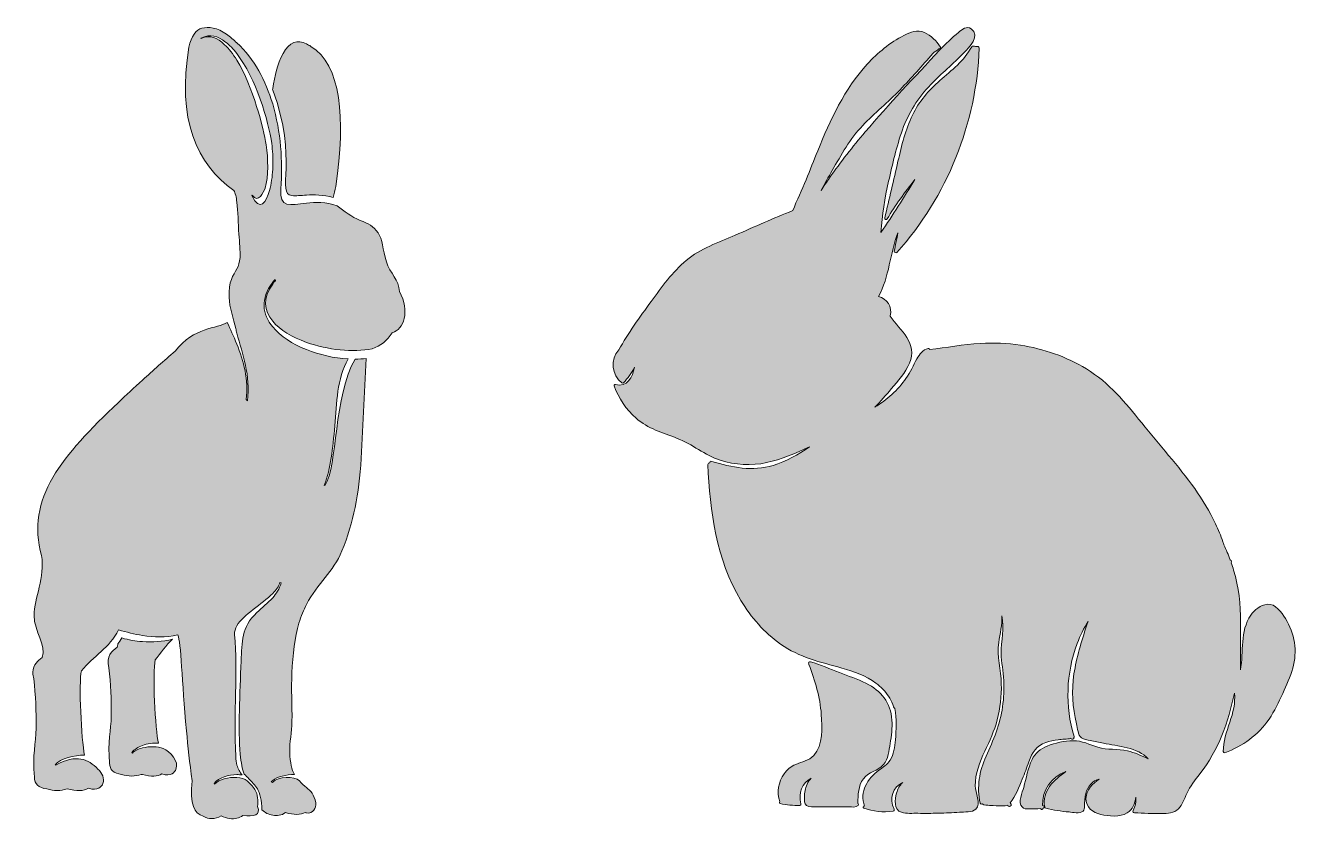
# Model space of a CAD drawing. Header units: inches. Extents: x -2 to 737, y -1000 to -384.
# Drawn here: x 207.4 to 352.4, y -999.4 to -908.8 of the extents above; entities that cross this region are included whole.
import ezdxf

# ---------------------------------------------------------------- set-up
doc = ezdxf.new("R2010")
doc.units = ezdxf.units.IN
doc.header["$MEASUREMENT"] = 0
doc.layers.add('Layer 1', color=7, linetype='Continuous')

# ---------------------------------------------------------------- blocks, each defined once
blk = doc.blocks.new('block 17')
at = {"layer": 'Layer 1', "true_color": 0x231f20}
h = blk.add_hatch(color=179, dxfattribs=at)
h.dxf.hatch_style = 2
edge = h.paths.add_edge_path()
edge.add_spline(control_points=[(250.04, -939.18), (250.05, -937.87), (248.96, -937.12), (248.56, -935.8), (248.12, -934.32), (248.14, -933.25), (247.61, -932.48), (247.1, -931.76), (246.49, -931.42), (245.58, -931.07), (244.53, -930.67), (243.8, -930.02), (242.94, -929.42), (241.67, -928.94), (240.46, -928.99), (239.45, -929.1), (237.58, -929.31), (236.36, -929.73), (236.53, -927.46), (236.76, -924.38), (236.54, -920.95), (235.6, -917.8), (234.81, -915.14), (233.5, -912.68), (231.52, -910.83), (231.15, -910.48), (230.75, -910.15), (230.33, -909.85), (229.29, -909.1), (228.29, -908.97), (227.53, -909.16), (226.94, -909.31), (226.26, -910.12), (226.06, -911.31), (224.65, -919.49), (226.95, -924.72), (231.17, -927.67), (231.34, -927.95), (231.45, -928.43), (231.52, -929.01), (231.65, -930.05), (231.67, -931.42), (231.75, -932.65), (231.81, -933.59), (231.92, -934.54), (231.88, -935.32), (231.85, -935.86), (231.7, -936.23), (231.52, -936.59), (231.12, -937.36), (230.54, -938.01), (230.63, -939.85), (230.68, -941.05), (231.13, -942.29), (231.39, -943.42), (231.43, -943.59), (231.47, -943.76), (231.52, -943.93), (232.16, -946.41), (233.1, -948.69), (232.72, -951.65), (232.72, -951.65), (232.57, -951.51), (232.57, -951.51), (232.89, -949.28), (232.27, -947.07), (231.52, -945.19), (231.15, -944.27), (230.76, -943.44), (230.43, -942.72), (229.25, -943.45), (226.6, -943.19), (224.49, -945.99), (223.2, -947.08), (221.95, -948.19), (220.75, -949.29), (219.82, -950.15), (218.91, -951), (218.01, -951.84), (211.61, -957.87), (207.42, -962.82), (209.25, -969.3), (209.69, -971.76), (208.41, -974.15), (208.41, -976.1), (208.41, -978.04), (209.82, -979.44), (209.32, -980.93), (208.86, -981.29), (208.28, -981.71), (208.26, -982.57), (208.26, -982.57), (208.26, -982.67), (208.26, -982.67), (208.26, -982.87), (208.3, -983.1), (208.37, -983.35), (208.58, -985.25), (208.65, -987.08), (208.64, -988.97), (208.63, -990.75), (208.17, -992.01), (208.44, -994.57), (208.44, -995.33), (208.91, -995.8), (209.85, -995.9), (210.66, -996.14), (211.43, -996.15), (212.16, -995.88), (213.25, -996.17), (214.1, -996.18), (214.59, -995.82), (215.69, -996.2), (216.11, -995.61), (216.25, -995.29), (216.48, -994.71), (216.15, -994.12), (215.68, -993.63), (214.62, -992.52), (213.2, -991.86), (210.87, -993.19), (210.87, -993.19), (210.79, -993.15), (210.79, -993.15), (211.41, -992.41), (213, -992.04), (214.15, -992.06), (213.79, -990.26), (213.47, -983.83), (213.8, -982.42), (215.15, -980.77), (217.03, -979.83), (218.02, -977.76), (218.92, -978.03), (219.83, -978.26), (220.75, -978.41), (222.06, -978.62), (223.39, -978.65), (224.78, -978.35), (225.18, -979.15), (225.24, -983.58), (225.77, -989.27), (225.95, -991.09), (226.11, -992.93), (226.43, -994.97), (226.16, -997.66), (226.64, -998.74), (227.68, -999.01), (228.29, -999.4), (229.05, -999.38), (229.72, -998.97), (230.41, -999.3), (231, -999.38), (231.52, -999.24), (231.76, -999.18), (231.98, -999.07), (232.19, -998.93), (233.48, -999.12), (234.27, -998.86), (233.88, -997.91), (233.96, -997.26), (233.92, -996.55), (233.57, -995.98), (233.32, -995.59), (233.01, -995.27), (232.71, -994.96), (232.43, -994.75), (231.99, -994.64), (231.52, -994.6), (230.58, -994.53), (229.47, -994.78), (228.98, -995.36), (228.98, -995.36), (228.93, -995.27), (228.93, -995.27), (229.49, -994.6), (230.57, -994.3), (231.52, -994.27), (231.73, -994.27), (231.93, -994.28), (232.12, -994.3), (231.86, -993.98), (231.65, -993.63), (231.52, -993.18), (231.43, -992.9), (231.39, -992.58), (231.39, -992.2), (231.39, -992.2), (231.39, -992.21), (231.39, -992.21), (231.14, -987.15), (231.65, -982.59), (231.26, -978.3), (231.24, -977.95), (231.34, -977.62), (231.52, -977.3), (232.26, -976), (234.39, -974.86), (235.6, -973.63), (236.01, -973.22), (236.32, -972.79), (236.43, -972.35), (236.43, -972.35), (236.57, -972.4), (236.57, -972.4), (236.37, -973.11), (236.02, -973.64), (235.6, -974.11), (235.06, -974.72), (234.39, -975.21), (233.78, -975.8), (232.03, -977.5), (232.11, -979.1), (232.01, -981.34), (231.85, -984.98), (231.66, -989.14), (231.91, -991.93), (232, -992.94), (232.13, -993.67), (232.35, -994.2), (232.53, -994.39), (232.71, -994.57), (232.88, -994.75), (233.2, -995.08), (233.59, -995.46), (233.86, -995.89), (234.15, -996.35), (234.35, -997.24), (234.38, -998.29), (234.57, -998.43), (234.75, -998.57), (234.92, -998.69), (235.15, -998.78), (235.38, -998.86), (235.6, -998.9), (236.11, -998.99), (236.6, -998.93), (237.05, -998.6), (238.03, -998.89), (238.8, -998.84), (239.3, -998.6), (239.35, -998.62), (239.4, -998.63), (239.45, -998.64), (240.25, -998.78), (240.55, -998.08), (240.52, -997.49), (240.34, -996.52), (239.92, -996.13), (239.45, -995.74), (239.19, -995.52), (238.92, -995.3), (238.65, -994.98), (238.11, -994.38), (236.19, -994.5), (235.6, -995.13), (235.6, -995.13), (235.58, -995.15), (235.58, -995.15), (235.58, -995.15), (235.44, -995.11), (235.44, -995.11), (235.49, -995.05), (235.54, -995), (235.6, -994.94), (236.15, -994.48), (237.15, -994.28), (238.09, -994.25), (237.78, -993.69), (237.58, -992.96), (237.55, -991.72), (237.52, -990.58), (237.78, -989.43), (237.8, -988.22), (237.84, -986.36), (237.7, -984.49), (237.79, -982.67), (237.9, -980.61), (238.11, -978.6), (238.59, -977.01), (238.83, -976.2), (239.12, -975.5), (239.45, -974.88), (240.74, -972.42), (242.51, -971.16), (243.49, -968.77), (244.85, -965.45), (245.44, -962.34), (245.69, -958.24), (245.69, -958.24), (246.26, -946.82), (246.26, -946.82), (245.85, -946.87), (245.42, -946.89), (244.99, -946.89), (242.53, -951.1), (243.02, -959.1), (241.58, -961.27), (241.58, -961.27), (241.48, -961.3), (241.48, -961.3), (242.25, -959.35), (242.43, -957.1), (242.69, -954.51), (242.95, -951.91), (242.87, -949.14), (244.21, -946.87), (242.61, -946.78), (240.94, -946.41), (239.45, -945.81), (237.86, -945.17), (236.48, -944.28), (235.6, -943.22), (234.42, -941.78), (234.17, -940.02), (235.6, -938.13), (235.69, -938.02), (235.77, -937.91), (235.87, -937.8), (235.87, -937.8), (235.91, -937.94), (235.91, -937.94), (235.8, -938.07), (235.7, -938.2), (235.6, -938.34), (234.44, -939.93), (234.63, -941.37), (235.6, -942.56), (236.43, -943.57), (237.84, -944.4), (239.45, -944.98), (241.87, -945.85), (244.78, -946.16), (246.95, -945.71), (247.88, -945.4), (248.64, -944.8), (249.24, -943.89), (250.5, -943.48), (251.32, -941.49), (250.04, -939.18)], knot_values=[0, 0, 0, 0, 1, 1, 1, 2, 2, 2, 3, 3, 3, 4, 4, 4, 5, 5, 5, 6, 6, 6, 7, 7, 7, 8, 8, 8, 9, 9, 9, 10, 10, 10, 11, 11, 11, 12, 12, 12, 13, 13, 13, 14, 14, 14, 15, 15, 15, 16, 16, 16, 17, 17, 17, 18, 18, 18, 19, 19, 19, 20, 20, 20, 21, 21, 21, 22, 22, 22, 23, 23, 23, 24, 24, 24, 25, 25, 25, 26, 26, 26, 27, 27, 27, 28, 28, 28, 29, 29, 29, 30, 30, 30, 31, 31, 31, 32, 32, 32, 33, 33, 33, 34, 34, 34, 35, 35, 35, 36, 36, 36, 37, 37, 37, 38, 38, 38, 39, 39, 39, 40, 40, 40, 41, 41, 41, 42, 42, 42, 43, 43, 43, 44, 44, 44, 45, 45, 45, 46, 46, 46, 47, 47, 47, 48, 48, 48, 49, 49, 49, 50, 50, 50, 51, 51, 51, 52, 52, 52, 53, 53, 53, 54, 54, 54, 55, 55, 55, 56, 56, 56, 57, 57, 57, 58, 58, 58, 59, 59, 59, 60, 60, 60, 61, 61, 61, 62, 62, 62, 63, 63, 63, 64, 64, 64, 65, 65, 65, 66, 66, 66, 67, 67, 67, 68, 68, 68, 69, 69, 69, 70, 70, 70, 71, 71, 71, 72, 72, 72, 73, 73, 73, 74, 74, 74, 75, 75, 75, 76, 76, 76, 77, 77, 77, 78, 78, 78, 79, 79, 79, 80, 80, 80, 81, 81, 81, 82, 82, 82, 83, 83, 83, 84, 84, 84, 85, 85, 85, 86, 86, 86, 87, 87, 87, 88, 88, 88, 89, 89, 89, 90, 90, 90, 91, 91, 91, 92, 92, 92, 93, 93, 93, 94, 94, 94, 95, 95, 95, 96, 96, 96, 97, 97, 97, 98, 98, 98, 99, 99, 99, 100, 100, 100, 101, 101, 101, 102, 102, 102, 103, 103, 103, 104, 104, 104, 105, 105, 105, 106, 106, 106, 107, 107, 107, 108, 108, 108, 109, 109, 109, 110, 110, 110, 111, 111, 111, 112, 112, 112, 113, 113, 113, 113], degree=3, periodic=1)
edge = h.paths.add_edge_path()
edge.add_spline(control_points=[(235.6, -925.24), (235.56, -926.1), (235.45, -926.95), (235.25, -927.66), (234.89, -928.94), (234.17, -930.21), (233.21, -928.24), (233.21, -928.24), (233.27, -928.19), (233.27, -928.19), (233.97, -929.22), (234.57, -927.88), (234.73, -927.39), (235.15, -926.09), (235.09, -924.02), (234.85, -922.46), (234.58, -920.62), (233.36, -915.82), (231.52, -912.81), (231.09, -912.1), (230.62, -911.49), (230.12, -911.04), (229.29, -910.28), (228.42, -909.85), (227.46, -910.33), (227.46, -910.33), (227.41, -910.29), (227.41, -910.29), (228.53, -909.76), (229.29, -910.04), (230.23, -910.75), (230.68, -911.09), (231.11, -911.54), (231.52, -912.06), (233.66, -914.83), (235.15, -919.73), (235.49, -922.31), (235.54, -922.68), (235.58, -923.1), (235.6, -923.54), (235.63, -924.08), (235.63, -924.67), (235.6, -925.24)], knot_values=[0, 0, 0, 0, 1, 1, 1, 2, 2, 2, 3, 3, 3, 4, 4, 4, 5, 5, 5, 6, 6, 6, 7, 7, 7, 8, 8, 8, 9, 9, 9, 10, 10, 10, 11, 11, 11, 12, 12, 12, 13, 13, 13, 14, 14, 14, 14], degree=3, periodic=1)
h = blk.add_hatch(color=179, dxfattribs=at)
h.dxf.hatch_style = 2
edge = h.paths.add_edge_path()
edge.add_spline(control_points=[(237.79, -928.25), (238.25, -928.29), (238.81, -928.23), (239.45, -928.19), (240.32, -928.14), (241.34, -928.13), (242.5, -928.47), (242.58, -928.06), (242.72, -927.65), (242.79, -927.2), (243.95, -919.33), (243.38, -913.33), (239.96, -911.23), (239.78, -911.12), (239.61, -911.03), (239.45, -910.95), (238.4, -910.47), (237.55, -910.68), (236.78, -912.06), (236.09, -913.3), (235.91, -914.53), (235.6, -916.05), (235.6, -916.05), (235.58, -916.15), (235.58, -916.15), (235.58, -916.15), (235.6, -916.21), (235.6, -916.21), (238.57, -924.08), (235.96, -928.1), (237.79, -928.25)], knot_values=[0, 0, 0, 0, 1, 1, 1, 2, 2, 2, 3, 3, 3, 4, 4, 4, 5, 5, 5, 6, 6, 6, 7, 7, 7, 8, 8, 8, 9, 9, 9, 10, 10, 10, 10], degree=3, periodic=1)
h = blk.add_hatch(color=179, dxfattribs=at)
h.dxf.hatch_style = 2
edge = h.paths.add_edge_path()
edge.add_spline(control_points=[(223.12, -991.29), (222.51, -991.02), (221.54, -991.03), (220.75, -991.23), (220.25, -991.36), (219.82, -991.56), (219.61, -991.82), (219.61, -991.82), (219.56, -991.73), (219.56, -991.73), (219.82, -991.41), (220.25, -991.14), (220.75, -990.95), (221.32, -990.73), (221.98, -990.63), (222.58, -990.69), (222.22, -989.2), (221.88, -982.59), (222.21, -981.19), (222.81, -980.46), (223.48, -979.45), (224.17, -978.83), (223.04, -979.11), (221.9, -979.19), (220.75, -979.11), (219.97, -979.05), (219.19, -978.91), (218.41, -978.69), (218.27, -978.94), (218.11, -979.16), (217.95, -979.37), (217.94, -979.49), (217.91, -979.62), (217.87, -979.74), (217.3, -980.18), (216.56, -980.72), (216.94, -982.09), (217.14, -983.93), (217.21, -985.7), (217.2, -987.54), (217.19, -989.26), (216.75, -990.49), (217.01, -992.96), (217.01, -993.7), (217.47, -994.16), (218.38, -994.25), (219.17, -994.48), (219.91, -994.5), (220.61, -994.24), (220.61, -994.24), (220.75, -994.27), (220.75, -994.27), (221.74, -994.51), (222.52, -994.51), (222.98, -994.18), (224.04, -994.55), (224.45, -993.97), (224.58, -993.67), (224.95, -992.75), (223.92, -991.64), (223.12, -991.29)], knot_values=[0, 0, 0, 0, 1, 1, 1, 2, 2, 2, 3, 3, 3, 4, 4, 4, 5, 5, 5, 6, 6, 6, 7, 7, 7, 8, 8, 8, 9, 9, 9, 10, 10, 10, 11, 11, 11, 12, 12, 12, 13, 13, 13, 14, 14, 14, 15, 15, 15, 16, 16, 16, 17, 17, 17, 18, 18, 18, 19, 19, 19, 20, 20, 20, 20], degree=3, periodic=1)
at = {"layer": 'Layer 1', "lineweight": 0}
for points, knots in [([(250.04, -939.18), (250.05, -937.87), (248.96, -937.12), (248.56, -935.8), (248.12, -934.32), (248.14, -933.25), (247.61, -932.48), (247.1, -931.76), (246.49, -931.42), (245.58, -931.07), (244.53, -930.67), (243.8, -930.02), (242.94, -929.42), (241.67, -928.94), (240.46, -928.99), (239.45, -929.1), (237.58, -929.31), (236.36, -929.73), (236.53, -927.46), (236.76, -924.38), (236.54, -920.95), (235.6, -917.8), (234.81, -915.14), (233.5, -912.68), (231.52, -910.83), (231.15, -910.48), (230.75, -910.15), (230.33, -909.85), (229.29, -909.1), (228.29, -908.97), (227.53, -909.16), (226.94, -909.31), (226.26, -910.12), (226.06, -911.31), (224.65, -919.49), (226.95, -924.72), (231.17, -927.67), (231.34, -927.95), (231.45, -928.43), (231.52, -929.01), (231.65, -930.05), (231.67, -931.42), (231.75, -932.65), (231.81, -933.59), (231.92, -934.54), (231.88, -935.32), (231.85, -935.86), (231.7, -936.23), (231.52, -936.59), (231.12, -937.36), (230.54, -938.01), (230.63, -939.85), (230.68, -941.05), (231.13, -942.29), (231.39, -943.42), (231.43, -943.59), (231.47, -943.76), (231.52, -943.93), (232.16, -946.41), (233.1, -948.69), (232.72, -951.65), (232.72, -951.65), (232.57, -951.51), (232.57, -951.51), (232.89, -949.28), (232.27, -947.07), (231.52, -945.19), (231.15, -944.27), (230.76, -943.44), (230.43, -942.72), (229.25, -943.45), (226.6, -943.19), (224.49, -945.99), (223.2, -947.08), (221.95, -948.19), (220.75, -949.29), (219.82, -950.15), (218.91, -951), (218.01, -951.84), (211.61, -957.87), (207.42, -962.82), (209.25, -969.3), (209.69, -971.76), (208.41, -974.15), (208.41, -976.1), (208.41, -978.04), (209.82, -979.44), (209.32, -980.93), (208.86, -981.29), (208.28, -981.71), (208.26, -982.57), (208.26, -982.57), (208.26, -982.67), (208.26, -982.67), (208.26, -982.87), (208.3, -983.1), (208.37, -983.35), (208.58, -985.25), (208.65, -987.08), (208.64, -988.97), (208.63, -990.75), (208.17, -992.01), (208.44, -994.57), (208.44, -995.33), (208.91, -995.8), (209.85, -995.9), (210.66, -996.14), (211.43, -996.15), (212.16, -995.88), (213.25, -996.17), (214.1, -996.18), (214.59, -995.82), (215.69, -996.2), (216.11, -995.61), (216.25, -995.29), (216.48, -994.71), (216.15, -994.12), (215.68, -993.63), (214.62, -992.52), (213.2, -991.86), (210.87, -993.19), (210.87, -993.19), (210.79, -993.15), (210.79, -993.15), (211.41, -992.41), (213, -992.04), (214.15, -992.06), (213.79, -990.26), (213.47, -983.83), (213.8, -982.42), (215.15, -980.77), (217.03, -979.83), (218.02, -977.76), (218.92, -978.03), (219.83, -978.26), (220.75, -978.41), (222.06, -978.62), (223.39, -978.65), (224.78, -978.35), (225.18, -979.15), (225.24, -983.58), (225.77, -989.27), (225.95, -991.09), (226.11, -992.93), (226.43, -994.97), (226.16, -997.66), (226.64, -998.74), (227.68, -999.01), (228.29, -999.4), (229.05, -999.38), (229.72, -998.97), (230.41, -999.3), (231, -999.38), (231.52, -999.24), (231.76, -999.18), (231.98, -999.07), (232.19, -998.93), (233.48, -999.12), (234.27, -998.86), (233.88, -997.91), (233.96, -997.26), (233.92, -996.55), (233.57, -995.98), (233.32, -995.59), (233.01, -995.27), (232.71, -994.96), (232.43, -994.75), (231.99, -994.64), (231.52, -994.6), (230.58, -994.53), (229.47, -994.78), (228.98, -995.36), (228.98, -995.36), (228.93, -995.27), (228.93, -995.27), (229.49, -994.6), (230.57, -994.3), (231.52, -994.27), (231.73, -994.27), (231.93, -994.28), (232.12, -994.3), (231.86, -993.98), (231.65, -993.63), (231.52, -993.18), (231.43, -992.9), (231.39, -992.58), (231.39, -992.2), (231.39, -992.2), (231.39, -992.21), (231.39, -992.21), (231.14, -987.15), (231.65, -982.59), (231.26, -978.3), (231.24, -977.95), (231.34, -977.62), (231.52, -977.3), (232.26, -976), (234.39, -974.86), (235.6, -973.63), (236.01, -973.22), (236.32, -972.79), (236.43, -972.35), (236.43, -972.35), (236.57, -972.4), (236.57, -972.4), (236.37, -973.11), (236.02, -973.64), (235.6, -974.11), (235.06, -974.72), (234.39, -975.21), (233.78, -975.8), (232.03, -977.5), (232.11, -979.1), (232.01, -981.34), (231.85, -984.98), (231.66, -989.14), (231.91, -991.93), (232, -992.94), (232.13, -993.67), (232.35, -994.2), (232.53, -994.39), (232.71, -994.57), (232.88, -994.75), (233.2, -995.08), (233.59, -995.46), (233.86, -995.89), (234.15, -996.35), (234.35, -997.24), (234.38, -998.29), (234.57, -998.43), (234.75, -998.57), (234.92, -998.69), (235.15, -998.78), (235.38, -998.86), (235.6, -998.9), (236.11, -998.99), (236.6, -998.93), (237.05, -998.6), (238.03, -998.89), (238.8, -998.84), (239.3, -998.6), (239.35, -998.62), (239.4, -998.63), (239.45, -998.64), (240.25, -998.78), (240.55, -998.08), (240.52, -997.49), (240.34, -996.52), (239.92, -996.13), (239.45, -995.74), (239.19, -995.52), (238.92, -995.3), (238.65, -994.98), (238.11, -994.38), (236.19, -994.5), (235.6, -995.13), (235.6, -995.13), (235.58, -995.15), (235.58, -995.15), (235.58, -995.15), (235.44, -995.11), (235.44, -995.11), (235.49, -995.05), (235.54, -995), (235.6, -994.94), (236.15, -994.48), (237.15, -994.28), (238.09, -994.25), (237.78, -993.69), (237.58, -992.96), (237.55, -991.72), (237.52, -990.58), (237.78, -989.43), (237.8, -988.22), (237.84, -986.36), (237.7, -984.49), (237.79, -982.67), (237.9, -980.61), (238.11, -978.6), (238.59, -977.01), (238.83, -976.2), (239.12, -975.5), (239.45, -974.88), (240.74, -972.42), (242.51, -971.16), (243.49, -968.77), (244.85, -965.45), (245.44, -962.34), (245.69, -958.24), (245.69, -958.24), (246.26, -946.82), (246.26, -946.82), (245.85, -946.87), (245.42, -946.89), (244.99, -946.89), (242.53, -951.1), (243.02, -959.1), (241.58, -961.27), (241.58, -961.27), (241.48, -961.3), (241.48, -961.3), (242.25, -959.35), (242.43, -957.1), (242.69, -954.51), (242.95, -951.91), (242.87, -949.14), (244.21, -946.87), (242.61, -946.78), (240.94, -946.41), (239.45, -945.81), (237.86, -945.17), (236.48, -944.28), (235.6, -943.22), (234.42, -941.78), (234.17, -940.02), (235.6, -938.13), (235.69, -938.02), (235.77, -937.91), (235.87, -937.8), (235.87, -937.8), (235.91, -937.94), (235.91, -937.94), (235.8, -938.07), (235.7, -938.2), (235.6, -938.34), (234.44, -939.93), (234.63, -941.37), (235.6, -942.56), (236.43, -943.57), (237.84, -944.4), (239.45, -944.98), (241.87, -945.85), (244.78, -946.16), (246.95, -945.71), (247.88, -945.4), (248.64, -944.8), (249.24, -943.89), (250.5, -943.48), (251.32, -941.49), (250.04, -939.18)], [0, 0, 0, 0, 1, 1, 1, 2, 2, 2, 3, 3, 3, 4, 4, 4, 5, 5, 5, 6, 6, 6, 7, 7, 7, 8, 8, 8, 9, 9, 9, 10, 10, 10, 11, 11, 11, 12, 12, 12, 13, 13, 13, 14, 14, 14, 15, 15, 15, 16, 16, 16, 17, 17, 17, 18, 18, 18, 19, 19, 19, 20, 20, 20, 21, 21, 21, 22, 22, 22, 23, 23, 23, 24, 24, 24, 25, 25, 25, 26, 26, 26, 27, 27, 27, 28, 28, 28, 29, 29, 29, 30, 30, 30, 31, 31, 31, 32, 32, 32, 33, 33, 33, 34, 34, 34, 35, 35, 35, 36, 36, 36, 37, 37, 37, 38, 38, 38, 39, 39, 39, 40, 40, 40, 41, 41, 41, 42, 42, 42, 43, 43, 43, 44, 44, 44, 45, 45, 45, 46, 46, 46, 47, 47, 47, 48, 48, 48, 49, 49, 49, 50, 50, 50, 51, 51, 51, 52, 52, 52, 53, 53, 53, 54, 54, 54, 55, 55, 55, 56, 56, 56, 57, 57, 57, 58, 58, 58, 59, 59, 59, 60, 60, 60, 61, 61, 61, 62, 62, 62, 63, 63, 63, 64, 64, 64, 65, 65, 65, 66, 66, 66, 67, 67, 67, 68, 68, 68, 69, 69, 69, 70, 70, 70, 71, 71, 71, 72, 72, 72, 73, 73, 73, 74, 74, 74, 75, 75, 75, 76, 76, 76, 77, 77, 77, 78, 78, 78, 79, 79, 79, 80, 80, 80, 81, 81, 81, 82, 82, 82, 83, 83, 83, 84, 84, 84, 85, 85, 85, 86, 86, 86, 87, 87, 87, 88, 88, 88, 89, 89, 89, 90, 90, 90, 91, 91, 91, 92, 92, 92, 93, 93, 93, 94, 94, 94, 95, 95, 95, 96, 96, 96, 97, 97, 97, 98, 98, 98, 99, 99, 99, 100, 100, 100, 101, 101, 101, 102, 102, 102, 103, 103, 103, 104, 104, 104, 105, 105, 105, 106, 106, 106, 107, 107, 107, 108, 108, 108, 109, 109, 109, 110, 110, 110, 111, 111, 111, 112, 112, 112, 113, 113, 113, 113]), ([(235.6, -925.24), (235.56, -926.1), (235.45, -926.95), (235.25, -927.66), (234.89, -928.94), (234.17, -930.21), (233.21, -928.24), (233.21, -928.24), (233.27, -928.19), (233.27, -928.19), (233.97, -929.22), (234.57, -927.88), (234.73, -927.39), (235.15, -926.09), (235.09, -924.02), (234.85, -922.46), (234.58, -920.62), (233.36, -915.82), (231.52, -912.81), (231.09, -912.1), (230.62, -911.49), (230.12, -911.04), (229.29, -910.28), (228.42, -909.85), (227.46, -910.33), (227.46, -910.33), (227.41, -910.29), (227.41, -910.29), (228.53, -909.76), (229.29, -910.04), (230.23, -910.75), (230.68, -911.09), (231.11, -911.54), (231.52, -912.06), (233.66, -914.83), (235.15, -919.73), (235.49, -922.31), (235.54, -922.68), (235.58, -923.1), (235.6, -923.54), (235.63, -924.08), (235.63, -924.67), (235.6, -925.24)], [0, 0, 0, 0, 1, 1, 1, 2, 2, 2, 3, 3, 3, 4, 4, 4, 5, 5, 5, 6, 6, 6, 7, 7, 7, 8, 8, 8, 9, 9, 9, 10, 10, 10, 11, 11, 11, 12, 12, 12, 13, 13, 13, 14, 14, 14, 14]), ([(237.79, -928.25), (238.25, -928.29), (238.81, -928.23), (239.45, -928.19), (240.32, -928.14), (241.34, -928.13), (242.5, -928.47), (242.58, -928.06), (242.72, -927.65), (242.79, -927.2), (243.95, -919.33), (243.38, -913.33), (239.96, -911.23), (239.78, -911.12), (239.61, -911.03), (239.45, -910.95), (238.4, -910.47), (237.55, -910.68), (236.78, -912.06), (236.09, -913.3), (235.91, -914.53), (235.6, -916.05), (235.6, -916.05), (235.58, -916.15), (235.58, -916.15), (235.58, -916.15), (235.6, -916.21), (235.6, -916.21), (238.57, -924.08), (235.96, -928.1), (237.79, -928.25)], [0, 0, 0, 0, 1, 1, 1, 2, 2, 2, 3, 3, 3, 4, 4, 4, 5, 5, 5, 6, 6, 6, 7, 7, 7, 8, 8, 8, 9, 9, 9, 10, 10, 10, 10]), ([(223.12, -991.29), (222.51, -991.02), (221.54, -991.03), (220.75, -991.23), (220.25, -991.36), (219.82, -991.56), (219.61, -991.82), (219.61, -991.82), (219.56, -991.73), (219.56, -991.73), (219.82, -991.41), (220.25, -991.14), (220.75, -990.95), (221.32, -990.73), (221.98, -990.63), (222.58, -990.69), (222.22, -989.2), (221.88, -982.59), (222.21, -981.19), (222.81, -980.46), (223.48, -979.45), (224.17, -978.83), (223.04, -979.11), (221.9, -979.19), (220.75, -979.11), (219.97, -979.05), (219.19, -978.91), (218.41, -978.69), (218.27, -978.94), (218.11, -979.16), (217.95, -979.37), (217.94, -979.49), (217.91, -979.62), (217.87, -979.74), (217.3, -980.18), (216.56, -980.72), (216.94, -982.09), (217.14, -983.93), (217.21, -985.7), (217.2, -987.54), (217.19, -989.26), (216.75, -990.49), (217.01, -992.96), (217.01, -993.7), (217.47, -994.16), (218.38, -994.25), (219.17, -994.48), (219.91, -994.5), (220.61, -994.24), (220.61, -994.24), (220.75, -994.27), (220.75, -994.27), (221.74, -994.51), (222.52, -994.51), (222.98, -994.18), (224.04, -994.55), (224.45, -993.97), (224.58, -993.67), (224.95, -992.75), (223.92, -991.64), (223.12, -991.29)], [0, 0, 0, 0, 1, 1, 1, 2, 2, 2, 3, 3, 3, 4, 4, 4, 5, 5, 5, 6, 6, 6, 7, 7, 7, 8, 8, 8, 9, 9, 9, 10, 10, 10, 11, 11, 11, 12, 12, 12, 13, 13, 13, 14, 14, 14, 15, 15, 15, 16, 16, 16, 17, 17, 17, 18, 18, 18, 19, 19, 19, 20, 20, 20, 20])]:
    blk.add_open_spline(points, degree=3, knots=knots, dxfattribs=at)
blk = doc.blocks.new('block 20')
at = {"layer": 'Layer 1', "true_color": 0x010101}
h = blk.add_hatch(color=178, dxfattribs=at)
h.dxf.hatch_style = 2
edge = h.paths.add_edge_path()
edge.add_spline(control_points=[(351.05, -976.48), (350.6, -975.77), (349.92, -974.75), (348.96, -974.85), (348.2, -974.92), (347.52, -975.49), (347.1, -976.1), (345.83, -977.93), (346.31, -980.23), (345.91, -982.32), (345.92, -980.51), (345.93, -978.71), (345.93, -976.9), (345.93, -974.88), (345.72, -972.9), (345.14, -970.96), (345.05, -970.67), (344.96, -970.39), (344.86, -970.11), (344.88, -970.07), (344.89, -970.04), (344.9, -970), (344.92, -969.89), (344.84, -969.81), (344.75, -969.79), (344.54, -969.21), (344.3, -968.64), (344.03, -968.08), (344, -967.96), (343.96, -967.85), (343.92, -967.73), (343.68, -967.03), (343.4, -966.34), (343.08, -965.67), (342.42, -964.26), (341.6, -962.93), (340.7, -961.65), (338.84, -959.04), (336.66, -956.67), (334.66, -954.17), (332.79, -951.83), (330.95, -949.59), (328.36, -948.01), (326.07, -946.61), (323.48, -945.71), (320.83, -945.31), (319.33, -945.08), (317.8, -945.01), (316.27, -945.1), (314.33, -945.21), (312.41, -945.61), (310.47, -945.78), (310.47, -945.71), (310.4, -945.64), (310.31, -945.67), (309.7, -945.82), (309.33, -946.34), (309.04, -946.86), (308.62, -947.61), (308.29, -948.38), (307.79, -949.09), (306.85, -950.42), (305.64, -951.54), (304.25, -952.37), (304.9, -951.7), (305.52, -951), (306.12, -950.28), (306.87, -949.39), (307.73, -948.43), (308.19, -947.35), (309.17, -945.11), (307.15, -943.62), (305.98, -941.98), (305.99, -941.97), (305.99, -941.96), (306, -941.95), (306.25, -940.96), (305.63, -939.96), (304.66, -939.75), (305.9, -937.5), (305.96, -934.85), (306.87, -932.48), (306.74, -933.19), (306.59, -933.89), (306.46, -934.59), (306.44, -934.73), (306.65, -934.83), (306.75, -934.73), (312.48, -928.38), (315.85, -919.97), (316.14, -911.43), (316.15, -911.34), (316.1, -911.27), (316.01, -911.26), (315.82, -911.24), (315.63, -911.22), (315.44, -911.2), (315.37, -911.19), (315.32, -911.22), (315.28, -911.28), (314.43, -912.86), (312.98, -913.96), (311.65, -915.13), (310.36, -916.26), (309.28, -917.5), (308.53, -919.06), (307.74, -920.73), (307.29, -922.54), (306.88, -924.33), (306.4, -926.49), (305.88, -928.64), (305.38, -930.79), (305.35, -930.93), (305.55, -931.06), (305.64, -930.91), (306.6, -929.35), (307.65, -927.86), (308.8, -926.43), (307.56, -928.46), (306.28, -930.47), (304.94, -932.44), (305.05, -930.47), (305.38, -928.54), (305.81, -926.62), (306.26, -924.65), (306.71, -922.65), (307.39, -920.75), (308.09, -918.79), (309.17, -917.09), (310.61, -915.6), (311.83, -914.35), (313.17, -913.22), (314.39, -911.96), (314.99, -911.35), (316.34, -910.02), (315.23, -909.22), (314.71, -908.85), (314.19, -909.31), (313.78, -909.64), (313.01, -910.26), (312.31, -910.96), (311.63, -911.68), (308.75, -914.73), (305.87, -917.8), (303.15, -920.99), (301.72, -922.67), (300.34, -924.41), (299.08, -926.23), (298.76, -926.7), (298.43, -927.17), (298.12, -927.66), (298.53, -926.9), (298.95, -926.14), (299.38, -925.39), (300.41, -923.61), (301.42, -921.76), (302.86, -920.26), (304.22, -918.84), (305.75, -917.6), (307.12, -916.18), (308.41, -914.84), (309.63, -913.44), (310.84, -912.04), (311.08, -911.87), (311.32, -911.69), (311.55, -911.53), (311.66, -911.54), (311.78, -911.43), (311.71, -911.31), (311.29, -910.61), (310.64, -910.01), (309.89, -909.67), (309.05, -909.28), (308.33, -909.6), (307.56, -909.99), (305.97, -910.8), (304.57, -911.95), (303.37, -913.26), (300.78, -916.09), (299.16, -919.62), (297.73, -923.14), (297.29, -924.23), (296.85, -925.34), (296.41, -926.44), (295.93, -927.61), (295.34, -928.76), (294.9, -929.96), (292.69, -930.82), (290.52, -931.82), (288.33, -932.76), (286.42, -933.58), (284.37, -934.29), (282.75, -935.64), (281.17, -936.96), (279.93, -938.67), (278.73, -940.33), (277.45, -942.1), (276.11, -943.93), (275.05, -945.85), (274.06, -946.91), (274.24, -948.73), (275.4, -949.61), (275.46, -949.65), (275.54, -949.67), (275.59, -949.61), (276.08, -949.07), (276.5, -948.47), (276.85, -947.83), (276.63, -948.93), (276, -950.18), (274.68, -949.78), (274.6, -949.75), (274.49, -949.84), (274.52, -949.94), (275.02, -951.35), (275.9, -952.63), (277.02, -953.62), (278.4, -954.83), (280.03, -955.29), (281.71, -955.93), (283.44, -956.59), (284.84, -957.85), (286.62, -958.43), (288.32, -958.97), (290.17, -959.07), (291.91, -958.7), (293.59, -958.34), (295.21, -957.61), (296.8, -956.91), (295.5, -957.78), (294.14, -958.57), (292.64, -959.02), (290.29, -959.73), (287.95, -959.25), (285.66, -958.55), (285.52, -958.51), (285.42, -958.62), (285.42, -958.73), (285.32, -958.71), (285.21, -958.78), (285.21, -958.9), (285.44, -964.21), (286.16, -969.77), (288.96, -974.4), (290.13, -976.34), (291.65, -978.08), (293.5, -979.39), (295.62, -980.9), (298.03, -981.44), (300.49, -982.12), (301.87, -982.5), (303.22, -982.99), (304.37, -983.85), (304.93, -984.26), (305.43, -984.75), (305.81, -985.33), (306, -985.62), (306.16, -985.94), (306.28, -986.27), (306.36, -986.46), (306.36, -986.62), (306.53, -986.74), (306.73, -987.93), (306.69, -989.11), (306.58, -990.32), (306.51, -991.1), (306.42, -991.96), (305.98, -992.63), (305.65, -993.12), (305.17, -993.44), (304.7, -993.78), (303.41, -994.7), (302.48, -996.24), (303.06, -997.85), (303.06, -997.85), (303.05, -997.85), (303.04, -997.84), (302.91, -997.8), (302.83, -998.03), (302.97, -998.08), (304.05, -998.49), (305.18, -998.6), (306.32, -998.44), (306.43, -998.43), (306.49, -998.29), (306.44, -998.2), (305.82, -997.01), (306.32, -995.66), (307.42, -995.16), (307.08, -995.48), (306.85, -995.9), (306.72, -996.37), (306.51, -997.1), (306.38, -998.28), (307.27, -998.57), (307.84, -998.75), (308.57, -998.67), (309.16, -998.68), (309.93, -998.7), (310.71, -998.69), (311.48, -998.67), (312.29, -998.65), (313.1, -998.61), (313.9, -998.55), (314.43, -998.51), (315.34, -998.61), (315.75, -998.21), (316.37, -997.61), (315.7, -996.25), (315.69, -995.56), (315.66, -994.17), (316.21, -992.84), (316.78, -991.6), (317.32, -990.44), (317.87, -989.29), (318.19, -988.04), (318.53, -986.71), (318.69, -985.3), (318.66, -983.92), (318.63, -982.32), (318.11, -980.79), (318.36, -979.19), (318.51, -978.18), (318.79, -977.17), (318.7, -976.17), (319.08, -977.52), (318.62, -979.05), (318.64, -980.45), (318.65, -981.48), (318.9, -982.5), (318.95, -983.53), (318.99, -984.53), (318.94, -985.54), (318.8, -986.53), (318.52, -988.55), (317.76, -990.34), (316.92, -992.18), (316.15, -993.89), (315.83, -995.68), (316.26, -997.53), (316.29, -997.63), (316.4, -997.66), (316.49, -997.62), (316.71, -997.78), (317.1, -997.75), (317.33, -997.78), (317.54, -997.8), (319.37, -997.92), (319.41, -997.74), (319.39, -997.83), (319.45, -997.94), (319.55, -997.91), (319.59, -997.9), (319.63, -997.89), (319.66, -997.88), (319.76, -997.86), (319.8, -997.74), (319.77, -997.65), (319.74, -997.57), (319.7, -997.51), (319.65, -997.47), (320.29, -996.74), (320.68, -995.65), (321.05, -994.77), (321.33, -994.12), (321.55, -993.46), (321.79, -992.8), (322.16, -991.75), (322.67, -990.99), (323.75, -990.6), (324.2, -990.44), (324.66, -990.36), (325.13, -990.3), (325.37, -990.27), (325.62, -990.25), (325.86, -990.23), (325.99, -990.22), (326.12, -990.21), (326.25, -990.2), (326.39, -990.22), (326.49, -990.19), (326.58, -990.1), (326.58, -990.11), (326.59, -990.12), (326.59, -990.13), (326.6, -990.18), (326.64, -990.24), (326.7, -990.24), (326.81, -990.24), (326.84, -990.22), (326.92, -990.14), (326.94, -990.12), (326.94, -990.08), (326.94, -990.04), (326.95, -990), (326.96, -989.97), (326.95, -989.92), (325.9, -986.47), (326.04, -982.72), (327.31, -979.31), (327.65, -978.41), (328.07, -977.59), (328.55, -976.8), (328.49, -976.98), (328.43, -977.15), (328.37, -977.32), (327.79, -979.11), (327.22, -980.92), (326.94, -982.78), (326.64, -984.71), (326.78, -986.59), (327.23, -988.48), (327.35, -988.96), (327.38, -989.76), (327.79, -990.08), (328.05, -990.29), (328.48, -990.3), (328.79, -990.37), (329.3, -990.48), (329.81, -990.58), (330.32, -990.69), (331.88, -991.02), (334.23, -991.16), (335.38, -992.47), (334.63, -992.11), (333.86, -991.76), (333.04, -991.56), (331.93, -991.29), (330.76, -991.49), (329.66, -991.15), (328.7, -990.86), (327.87, -990.39), (326.83, -990.4), (325.84, -990.41), (324.8, -990.66), (323.89, -991.02), (323.11, -991.32), (322.51, -991.8), (322.16, -992.56), (321.69, -993.54), (321.5, -994.69), (321.21, -995.73), (321.05, -996.31), (320.51, -997.43), (321.03, -997.96), (321.24, -998.18), (321.51, -998.19), (321.8, -998.19), (322.26, -998.19), (322.72, -998.17), (323.18, -998.15), (323.18, -998.15), (323.18, -998.16), (323.18, -998.16), (323.2, -998.3), (323.41, -998.27), (323.4, -998.14), (323.58, -998.09), (323.58, -997.8), (323.38, -997.8), (323.38, -997.8), (323.37, -997.81), (323.37, -997.81), (323.27, -996.08), (324.41, -994.45), (326.03, -993.93), (324.63, -994.87), (323.27, -996.15), (323.6, -997.98), (323.61, -998.05), (323.65, -998.1), (323.72, -998.11), (324.6, -998.31), (325.49, -998.45), (326.39, -998.53), (326.78, -998.56), (327.64, -998.76), (327.98, -998.43), (328.12, -998.29), (328.13, -998.09), (328.14, -997.91), (328.16, -997.4), (328.14, -996.9), (328.28, -996.41), (328.5, -995.62), (329.06, -994.95), (329.83, -994.77), (329.07, -995.31), (328.35, -995.99), (328.31, -996.98), (328.28, -997.99), (329.08, -998.61), (329.99, -998.81), (330.88, -999.02), (332.19, -999.14), (333, -998.64), (333.64, -998.26), (333.88, -997.55), (333.98, -996.84), (334.03, -997.36), (333.93, -997.88), (333.68, -998.37), (333.62, -998.49), (333.7, -998.62), (333.83, -998.62), (334.86, -998.67), (335.9, -998.73), (336.94, -998.72), (337.63, -998.72), (338.33, -998.67), (338.85, -998.17), (339.33, -997.69), (339.53, -997.02), (339.8, -996.42), (340.17, -995.59), (340.73, -994.89), (341.29, -994.18), (343.4, -991.48), (344.56, -988.3), (345.22, -984.97), (345.54, -987.22), (343.93, -989.38), (343.96, -991.65), (343.96, -991.73), (344.04, -991.81), (344.12, -991.78), (346.19, -990.99), (347.93, -989.79), (349.18, -987.94), (349.8, -987.02), (350.28, -986.02), (350.73, -985.01), (351.15, -984.07), (351.6, -983.12), (351.89, -982.13), (352.43, -980.24), (352.1, -978.13), (351.05, -976.48)], knot_values=[0, 0, 0, 0, 1, 1, 1, 2, 2, 2, 3, 3, 3, 4, 4, 4, 5, 5, 5, 6, 6, 6, 7, 7, 7, 8, 8, 8, 9, 9, 9, 10, 10, 10, 11, 11, 11, 12, 12, 12, 13, 13, 13, 14, 14, 14, 15, 15, 15, 16, 16, 16, 17, 17, 17, 18, 18, 18, 19, 19, 19, 20, 20, 20, 21, 21, 21, 22, 22, 22, 23, 23, 23, 24, 24, 24, 25, 25, 25, 26, 26, 26, 27, 27, 27, 28, 28, 28, 29, 29, 29, 30, 30, 30, 31, 31, 31, 32, 32, 32, 33, 33, 33, 34, 34, 34, 35, 35, 35, 36, 36, 36, 37, 37, 37, 38, 38, 38, 39, 39, 39, 40, 40, 40, 41, 41, 41, 42, 42, 42, 43, 43, 43, 44, 44, 44, 45, 45, 45, 46, 46, 46, 47, 47, 47, 48, 48, 48, 49, 49, 49, 50, 50, 50, 51, 51, 51, 52, 52, 52, 53, 53, 53, 54, 54, 54, 55, 55, 55, 56, 56, 56, 57, 57, 57, 58, 58, 58, 59, 59, 59, 60, 60, 60, 61, 61, 61, 62, 62, 62, 63, 63, 63, 64, 64, 64, 65, 65, 65, 66, 66, 66, 67, 67, 67, 68, 68, 68, 69, 69, 69, 70, 70, 70, 71, 71, 71, 72, 72, 72, 73, 73, 73, 74, 74, 74, 75, 75, 75, 76, 76, 76, 77, 77, 77, 78, 78, 78, 79, 79, 79, 80, 80, 80, 81, 81, 81, 82, 82, 82, 83, 83, 83, 84, 84, 84, 85, 85, 85, 86, 86, 86, 87, 87, 87, 88, 88, 88, 89, 89, 89, 90, 90, 90, 91, 91, 91, 92, 92, 92, 93, 93, 93, 94, 94, 94, 95, 95, 95, 96, 96, 96, 97, 97, 97, 98, 98, 98, 99, 99, 99, 100, 100, 100, 101, 101, 101, 102, 102, 102, 103, 103, 103, 104, 104, 104, 105, 105, 105, 106, 106, 106, 107, 107, 107, 108, 108, 108, 109, 109, 109, 110, 110, 110, 111, 111, 111, 112, 112, 112, 113, 113, 113, 114, 114, 114, 115, 115, 115, 116, 116, 116, 117, 117, 117, 118, 118, 118, 119, 119, 119, 120, 120, 120, 121, 121, 121, 122, 122, 122, 123, 123, 123, 124, 124, 124, 125, 125, 125, 126, 126, 126, 127, 127, 127, 128, 128, 128, 129, 129, 129, 130, 130, 130, 131, 131, 131, 132, 132, 132, 133, 133, 133, 134, 134, 134, 135, 135, 135, 136, 136, 136, 137, 137, 137, 138, 138, 138, 139, 139, 139, 140, 140, 140, 141, 141, 141, 142, 142, 142, 143, 143, 143, 144, 144, 144, 145, 145, 145, 146, 146, 146, 147, 147, 147, 148, 148, 148, 149, 149, 149, 150, 150, 150, 151, 151, 151, 152, 152, 152, 153, 153, 153, 154, 154, 154, 155, 155, 155, 156, 156, 156, 157, 157, 157, 158, 158, 158, 159, 159, 159, 160, 160, 160, 161, 161, 161, 162, 162, 162, 163, 163, 163, 164, 164, 164, 165, 165, 165, 166, 166, 166, 167, 167, 167, 168, 168, 168, 169, 169, 169, 170, 170, 170, 171, 171, 171, 172, 172, 172, 173, 173, 173, 174, 174, 174, 175, 175, 175, 176, 176, 176, 177, 177, 177, 178, 178, 178, 179, 179, 179, 179], degree=3, periodic=1)
h = blk.add_hatch(color=178, dxfattribs=at)
h.dxf.hatch_style = 2
edge = h.paths.add_edge_path()
edge.add_spline(control_points=[(302.32, -997.56), (302.32, -997.56), (302.32, -997.55), (302.31, -997.55), (302.33, -996.59), (302.34, -995.54), (302.93, -994.75), (303.52, -993.96), (304.59, -993.84), (305.23, -993.12), (305.78, -992.5), (305.85, -991.53), (305.99, -990.74), (306.14, -989.86), (306.25, -988.95), (306.19, -988.05), (306.06, -986.08), (304.97, -984.7), (303.23, -983.85), (302.26, -983.38), (301.23, -983.03), (300.22, -982.64), (299.13, -982.23), (298.03, -981.74), (296.91, -981.4), (296.75, -981.36), (296.65, -981.52), (296.72, -981.64), (296.71, -981.66), (296.71, -981.68), (296.72, -981.71), (297.45, -983.56), (297.99, -985.42), (298.14, -987.42), (298.25, -988.91), (298.35, -990.88), (297.28, -992.09), (296.73, -992.71), (295.95, -992.79), (295.22, -993.1), (294.68, -993.33), (294.23, -993.71), (293.89, -994.19), (293.25, -995.08), (293.02, -996.31), (293.43, -997.34), (293.33, -997.39), (293.33, -997.56), (293.46, -997.58), (294.19, -997.73), (294.93, -997.79), (295.68, -997.79), (295.77, -997.79), (295.84, -997.69), (295.81, -997.6), (295.47, -996.37), (295.99, -995.21), (297, -994.67), (296.8, -994.87), (296.63, -995.1), (296.51, -995.37), (296.3, -995.83), (296.22, -996.35), (296.22, -996.86), (296.22, -997.14), (296.19, -997.59), (296.45, -997.8), (296.74, -998.04), (297.31, -997.93), (297.66, -997.93), (298.27, -997.93), (298.88, -997.93), (299.49, -997.93), (300.1, -997.94), (300.72, -997.94), (301.33, -997.94), (301.63, -997.94), (302.12, -998.06), (302.33, -997.78), (302.37, -997.72), (302.37, -997.66), (302.34, -997.6), (302.33, -997.59), (302.33, -997.57), (302.32, -997.56)], knot_values=[0, 0, 0, 0, 1, 1, 1, 2, 2, 2, 3, 3, 3, 4, 4, 4, 5, 5, 5, 6, 6, 6, 7, 7, 7, 8, 8, 8, 9, 9, 9, 10, 10, 10, 11, 11, 11, 12, 12, 12, 13, 13, 13, 14, 14, 14, 15, 15, 15, 16, 16, 16, 17, 17, 17, 18, 18, 18, 19, 19, 19, 20, 20, 20, 21, 21, 21, 22, 22, 22, 23, 23, 23, 24, 24, 24, 25, 25, 25, 26, 26, 26, 27, 27, 27, 28, 28, 28, 28], degree=3, periodic=1)
at = {"layer": 'Layer 1', "lineweight": 0}
for points, knots in [([(351.05, -976.48), (350.6, -975.77), (349.92, -974.75), (348.96, -974.85), (348.2, -974.92), (347.52, -975.49), (347.1, -976.1), (345.83, -977.93), (346.31, -980.23), (345.91, -982.32), (345.92, -980.51), (345.93, -978.71), (345.93, -976.9), (345.93, -974.88), (345.72, -972.9), (345.14, -970.96), (345.05, -970.67), (344.96, -970.39), (344.86, -970.11), (344.88, -970.07), (344.89, -970.04), (344.9, -970), (344.92, -969.89), (344.84, -969.81), (344.75, -969.79), (344.54, -969.21), (344.3, -968.64), (344.03, -968.08), (344, -967.96), (343.96, -967.85), (343.92, -967.73), (343.68, -967.03), (343.4, -966.34), (343.08, -965.67), (342.42, -964.26), (341.6, -962.93), (340.7, -961.65), (338.84, -959.04), (336.66, -956.67), (334.66, -954.17), (332.79, -951.83), (330.95, -949.59), (328.36, -948.01), (326.07, -946.61), (323.48, -945.71), (320.83, -945.31), (319.33, -945.08), (317.8, -945.01), (316.27, -945.1), (314.33, -945.21), (312.41, -945.61), (310.47, -945.78), (310.47, -945.71), (310.4, -945.64), (310.31, -945.67), (309.7, -945.82), (309.33, -946.34), (309.04, -946.86), (308.62, -947.61), (308.29, -948.38), (307.79, -949.09), (306.85, -950.42), (305.64, -951.54), (304.25, -952.37), (304.9, -951.7), (305.52, -951), (306.12, -950.28), (306.87, -949.39), (307.73, -948.43), (308.19, -947.35), (309.17, -945.11), (307.15, -943.62), (305.98, -941.98), (305.99, -941.97), (305.99, -941.96), (306, -941.95), (306.25, -940.96), (305.63, -939.96), (304.66, -939.75), (305.9, -937.5), (305.96, -934.85), (306.87, -932.48), (306.74, -933.19), (306.59, -933.89), (306.46, -934.59), (306.44, -934.73), (306.65, -934.83), (306.75, -934.73), (312.48, -928.38), (315.85, -919.97), (316.14, -911.43), (316.15, -911.34), (316.1, -911.27), (316.01, -911.26), (315.82, -911.24), (315.63, -911.22), (315.44, -911.2), (315.37, -911.19), (315.32, -911.22), (315.28, -911.28), (314.43, -912.86), (312.98, -913.96), (311.65, -915.13), (310.36, -916.26), (309.28, -917.5), (308.53, -919.06), (307.74, -920.73), (307.29, -922.54), (306.88, -924.33), (306.4, -926.49), (305.88, -928.64), (305.38, -930.79), (305.35, -930.93), (305.55, -931.06), (305.64, -930.91), (306.6, -929.35), (307.65, -927.86), (308.8, -926.43), (307.56, -928.46), (306.28, -930.47), (304.94, -932.44), (305.05, -930.47), (305.38, -928.54), (305.81, -926.62), (306.26, -924.65), (306.71, -922.65), (307.39, -920.75), (308.09, -918.79), (309.17, -917.09), (310.61, -915.6), (311.83, -914.35), (313.17, -913.22), (314.39, -911.96), (314.99, -911.35), (316.34, -910.02), (315.23, -909.22), (314.71, -908.85), (314.19, -909.31), (313.78, -909.64), (313.01, -910.26), (312.31, -910.96), (311.63, -911.68), (308.75, -914.73), (305.87, -917.8), (303.15, -920.99), (301.72, -922.67), (300.34, -924.41), (299.08, -926.23), (298.76, -926.7), (298.43, -927.17), (298.12, -927.66), (298.53, -926.9), (298.95, -926.14), (299.38, -925.39), (300.41, -923.61), (301.42, -921.76), (302.86, -920.26), (304.22, -918.84), (305.75, -917.6), (307.12, -916.18), (308.41, -914.84), (309.63, -913.44), (310.84, -912.04), (311.08, -911.87), (311.32, -911.69), (311.55, -911.53), (311.66, -911.54), (311.78, -911.43), (311.71, -911.31), (311.29, -910.61), (310.64, -910.01), (309.89, -909.67), (309.05, -909.28), (308.33, -909.6), (307.56, -909.99), (305.97, -910.8), (304.57, -911.95), (303.37, -913.26), (300.78, -916.09), (299.16, -919.62), (297.73, -923.14), (297.29, -924.23), (296.85, -925.34), (296.41, -926.44), (295.93, -927.61), (295.34, -928.76), (294.9, -929.96), (292.69, -930.82), (290.52, -931.82), (288.33, -932.76), (286.42, -933.58), (284.37, -934.29), (282.75, -935.64), (281.17, -936.96), (279.93, -938.67), (278.73, -940.33), (277.45, -942.1), (276.11, -943.93), (275.05, -945.85), (274.06, -946.91), (274.24, -948.73), (275.4, -949.61), (275.46, -949.65), (275.54, -949.67), (275.59, -949.61), (276.08, -949.07), (276.5, -948.47), (276.85, -947.83), (276.63, -948.93), (276, -950.18), (274.68, -949.78), (274.6, -949.75), (274.49, -949.84), (274.52, -949.94), (275.02, -951.35), (275.9, -952.63), (277.02, -953.62), (278.4, -954.83), (280.03, -955.29), (281.71, -955.93), (283.44, -956.59), (284.84, -957.85), (286.62, -958.43), (288.32, -958.97), (290.17, -959.07), (291.91, -958.7), (293.59, -958.34), (295.21, -957.61), (296.8, -956.91), (295.5, -957.78), (294.14, -958.57), (292.64, -959.02), (290.29, -959.73), (287.95, -959.25), (285.66, -958.55), (285.52, -958.51), (285.42, -958.62), (285.42, -958.73), (285.32, -958.71), (285.21, -958.78), (285.21, -958.9), (285.44, -964.21), (286.16, -969.77), (288.96, -974.4), (290.13, -976.34), (291.65, -978.08), (293.5, -979.39), (295.62, -980.9), (298.03, -981.44), (300.49, -982.12), (301.87, -982.5), (303.22, -982.99), (304.37, -983.85), (304.93, -984.26), (305.43, -984.75), (305.81, -985.33), (306, -985.62), (306.16, -985.94), (306.28, -986.27), (306.36, -986.46), (306.36, -986.62), (306.53, -986.74), (306.73, -987.93), (306.69, -989.11), (306.58, -990.32), (306.51, -991.1), (306.42, -991.96), (305.98, -992.63), (305.65, -993.12), (305.17, -993.44), (304.7, -993.78), (303.41, -994.7), (302.48, -996.24), (303.06, -997.85), (303.06, -997.85), (303.05, -997.85), (303.04, -997.84), (302.91, -997.8), (302.83, -998.03), (302.97, -998.08), (304.05, -998.49), (305.18, -998.6), (306.32, -998.44), (306.43, -998.43), (306.49, -998.29), (306.44, -998.2), (305.82, -997.01), (306.32, -995.66), (307.42, -995.16), (307.08, -995.48), (306.85, -995.9), (306.72, -996.37), (306.51, -997.1), (306.38, -998.28), (307.27, -998.57), (307.84, -998.75), (308.57, -998.67), (309.16, -998.68), (309.93, -998.7), (310.71, -998.69), (311.48, -998.67), (312.29, -998.65), (313.1, -998.61), (313.9, -998.55), (314.43, -998.51), (315.34, -998.61), (315.75, -998.21), (316.37, -997.61), (315.7, -996.25), (315.69, -995.56), (315.66, -994.17), (316.21, -992.84), (316.78, -991.6), (317.32, -990.44), (317.87, -989.29), (318.19, -988.04), (318.53, -986.71), (318.69, -985.3), (318.66, -983.92), (318.63, -982.32), (318.11, -980.79), (318.36, -979.19), (318.51, -978.18), (318.79, -977.17), (318.7, -976.17), (319.08, -977.52), (318.62, -979.05), (318.64, -980.45), (318.65, -981.48), (318.9, -982.5), (318.95, -983.53), (318.99, -984.53), (318.94, -985.54), (318.8, -986.53), (318.52, -988.55), (317.76, -990.34), (316.92, -992.18), (316.15, -993.89), (315.83, -995.68), (316.26, -997.53), (316.29, -997.63), (316.4, -997.66), (316.49, -997.62), (316.71, -997.78), (317.1, -997.75), (317.33, -997.78), (317.54, -997.8), (319.37, -997.92), (319.41, -997.74), (319.39, -997.83), (319.45, -997.94), (319.55, -997.91), (319.59, -997.9), (319.63, -997.89), (319.66, -997.88), (319.76, -997.86), (319.8, -997.74), (319.77, -997.65), (319.74, -997.57), (319.7, -997.51), (319.65, -997.47), (320.29, -996.74), (320.68, -995.65), (321.05, -994.77), (321.33, -994.12), (321.55, -993.46), (321.79, -992.8), (322.16, -991.75), (322.67, -990.99), (323.75, -990.6), (324.2, -990.44), (324.66, -990.36), (325.13, -990.3), (325.37, -990.27), (325.62, -990.25), (325.86, -990.23), (325.99, -990.22), (326.12, -990.21), (326.25, -990.2), (326.39, -990.22), (326.49, -990.19), (326.58, -990.1), (326.58, -990.11), (326.59, -990.12), (326.59, -990.13), (326.6, -990.18), (326.64, -990.24), (326.7, -990.24), (326.81, -990.24), (326.84, -990.22), (326.92, -990.14), (326.94, -990.12), (326.94, -990.08), (326.94, -990.04), (326.95, -990), (326.96, -989.97), (326.95, -989.92), (325.9, -986.47), (326.04, -982.72), (327.31, -979.31), (327.65, -978.41), (328.07, -977.59), (328.55, -976.8), (328.49, -976.98), (328.43, -977.15), (328.37, -977.32), (327.79, -979.11), (327.22, -980.92), (326.94, -982.78), (326.64, -984.71), (326.78, -986.59), (327.23, -988.48), (327.35, -988.96), (327.38, -989.76), (327.79, -990.08), (328.05, -990.29), (328.48, -990.3), (328.79, -990.37), (329.3, -990.48), (329.81, -990.58), (330.32, -990.69), (331.88, -991.02), (334.23, -991.16), (335.38, -992.47), (334.63, -992.11), (333.86, -991.76), (333.04, -991.56), (331.93, -991.29), (330.76, -991.49), (329.66, -991.15), (328.7, -990.86), (327.87, -990.39), (326.83, -990.4), (325.84, -990.41), (324.8, -990.66), (323.89, -991.02), (323.11, -991.32), (322.51, -991.8), (322.16, -992.56), (321.69, -993.54), (321.5, -994.69), (321.21, -995.73), (321.05, -996.31), (320.51, -997.43), (321.03, -997.96), (321.24, -998.18), (321.51, -998.19), (321.8, -998.19), (322.26, -998.19), (322.72, -998.17), (323.18, -998.15), (323.18, -998.15), (323.18, -998.16), (323.18, -998.16), (323.2, -998.3), (323.41, -998.27), (323.4, -998.14), (323.58, -998.09), (323.58, -997.8), (323.38, -997.8), (323.38, -997.8), (323.37, -997.81), (323.37, -997.81), (323.27, -996.08), (324.41, -994.45), (326.03, -993.93), (324.63, -994.87), (323.27, -996.15), (323.6, -997.98), (323.61, -998.05), (323.65, -998.1), (323.72, -998.11), (324.6, -998.31), (325.49, -998.45), (326.39, -998.53), (326.78, -998.56), (327.64, -998.76), (327.98, -998.43), (328.12, -998.29), (328.13, -998.09), (328.14, -997.91), (328.16, -997.4), (328.14, -996.9), (328.28, -996.41), (328.5, -995.62), (329.06, -994.95), (329.83, -994.77), (329.07, -995.31), (328.35, -995.99), (328.31, -996.98), (328.28, -997.99), (329.08, -998.61), (329.99, -998.81), (330.88, -999.02), (332.19, -999.14), (333, -998.64), (333.64, -998.26), (333.88, -997.55), (333.98, -996.84), (334.03, -997.36), (333.93, -997.88), (333.68, -998.37), (333.62, -998.49), (333.7, -998.62), (333.83, -998.62), (334.86, -998.67), (335.9, -998.73), (336.94, -998.72), (337.63, -998.72), (338.33, -998.67), (338.85, -998.17), (339.33, -997.69), (339.53, -997.02), (339.8, -996.42), (340.17, -995.59), (340.73, -994.89), (341.29, -994.18), (343.4, -991.48), (344.56, -988.3), (345.22, -984.97), (345.54, -987.22), (343.93, -989.38), (343.96, -991.65), (343.96, -991.73), (344.04, -991.81), (344.12, -991.78), (346.19, -990.99), (347.93, -989.79), (349.18, -987.94), (349.8, -987.02), (350.28, -986.02), (350.73, -985.01), (351.15, -984.07), (351.6, -983.12), (351.89, -982.13), (352.43, -980.24), (352.1, -978.13), (351.05, -976.48)], [0, 0, 0, 0, 1, 1, 1, 2, 2, 2, 3, 3, 3, 4, 4, 4, 5, 5, 5, 6, 6, 6, 7, 7, 7, 8, 8, 8, 9, 9, 9, 10, 10, 10, 11, 11, 11, 12, 12, 12, 13, 13, 13, 14, 14, 14, 15, 15, 15, 16, 16, 16, 17, 17, 17, 18, 18, 18, 19, 19, 19, 20, 20, 20, 21, 21, 21, 22, 22, 22, 23, 23, 23, 24, 24, 24, 25, 25, 25, 26, 26, 26, 27, 27, 27, 28, 28, 28, 29, 29, 29, 30, 30, 30, 31, 31, 31, 32, 32, 32, 33, 33, 33, 34, 34, 34, 35, 35, 35, 36, 36, 36, 37, 37, 37, 38, 38, 38, 39, 39, 39, 40, 40, 40, 41, 41, 41, 42, 42, 42, 43, 43, 43, 44, 44, 44, 45, 45, 45, 46, 46, 46, 47, 47, 47, 48, 48, 48, 49, 49, 49, 50, 50, 50, 51, 51, 51, 52, 52, 52, 53, 53, 53, 54, 54, 54, 55, 55, 55, 56, 56, 56, 57, 57, 57, 58, 58, 58, 59, 59, 59, 60, 60, 60, 61, 61, 61, 62, 62, 62, 63, 63, 63, 64, 64, 64, 65, 65, 65, 66, 66, 66, 67, 67, 67, 68, 68, 68, 69, 69, 69, 70, 70, 70, 71, 71, 71, 72, 72, 72, 73, 73, 73, 74, 74, 74, 75, 75, 75, 76, 76, 76, 77, 77, 77, 78, 78, 78, 79, 79, 79, 80, 80, 80, 81, 81, 81, 82, 82, 82, 83, 83, 83, 84, 84, 84, 85, 85, 85, 86, 86, 86, 87, 87, 87, 88, 88, 88, 89, 89, 89, 90, 90, 90, 91, 91, 91, 92, 92, 92, 93, 93, 93, 94, 94, 94, 95, 95, 95, 96, 96, 96, 97, 97, 97, 98, 98, 98, 99, 99, 99, 100, 100, 100, 101, 101, 101, 102, 102, 102, 103, 103, 103, 104, 104, 104, 105, 105, 105, 106, 106, 106, 107, 107, 107, 108, 108, 108, 109, 109, 109, 110, 110, 110, 111, 111, 111, 112, 112, 112, 113, 113, 113, 114, 114, 114, 115, 115, 115, 116, 116, 116, 117, 117, 117, 118, 118, 118, 119, 119, 119, 120, 120, 120, 121, 121, 121, 122, 122, 122, 123, 123, 123, 124, 124, 124, 125, 125, 125, 126, 126, 126, 127, 127, 127, 128, 128, 128, 129, 129, 129, 130, 130, 130, 131, 131, 131, 132, 132, 132, 133, 133, 133, 134, 134, 134, 135, 135, 135, 136, 136, 136, 137, 137, 137, 138, 138, 138, 139, 139, 139, 140, 140, 140, 141, 141, 141, 142, 142, 142, 143, 143, 143, 144, 144, 144, 145, 145, 145, 146, 146, 146, 147, 147, 147, 148, 148, 148, 149, 149, 149, 150, 150, 150, 151, 151, 151, 152, 152, 152, 153, 153, 153, 154, 154, 154, 155, 155, 155, 156, 156, 156, 157, 157, 157, 158, 158, 158, 159, 159, 159, 160, 160, 160, 161, 161, 161, 162, 162, 162, 163, 163, 163, 164, 164, 164, 165, 165, 165, 166, 166, 166, 167, 167, 167, 168, 168, 168, 169, 169, 169, 170, 170, 170, 171, 171, 171, 172, 172, 172, 173, 173, 173, 174, 174, 174, 175, 175, 175, 176, 176, 176, 177, 177, 177, 178, 178, 178, 179, 179, 179, 179]), ([(302.32, -997.56), (302.32, -997.56), (302.32, -997.55), (302.31, -997.55), (302.33, -996.59), (302.34, -995.54), (302.93, -994.75), (303.52, -993.96), (304.59, -993.84), (305.23, -993.12), (305.78, -992.5), (305.85, -991.53), (305.99, -990.74), (306.14, -989.86), (306.25, -988.95), (306.19, -988.05), (306.06, -986.08), (304.97, -984.7), (303.23, -983.85), (302.26, -983.38), (301.23, -983.03), (300.22, -982.64), (299.13, -982.23), (298.03, -981.74), (296.91, -981.4), (296.75, -981.36), (296.65, -981.52), (296.72, -981.64), (296.71, -981.66), (296.71, -981.68), (296.72, -981.71), (297.45, -983.56), (297.99, -985.42), (298.14, -987.42), (298.25, -988.91), (298.35, -990.88), (297.28, -992.09), (296.73, -992.71), (295.95, -992.79), (295.22, -993.1), (294.68, -993.33), (294.23, -993.71), (293.89, -994.19), (293.25, -995.08), (293.02, -996.31), (293.43, -997.34), (293.33, -997.39), (293.33, -997.56), (293.46, -997.58), (294.19, -997.73), (294.93, -997.79), (295.68, -997.79), (295.77, -997.79), (295.84, -997.69), (295.81, -997.6), (295.47, -996.37), (295.99, -995.21), (297, -994.67), (296.8, -994.87), (296.63, -995.1), (296.51, -995.37), (296.3, -995.83), (296.22, -996.35), (296.22, -996.86), (296.22, -997.14), (296.19, -997.59), (296.45, -997.8), (296.74, -998.04), (297.31, -997.93), (297.66, -997.93), (298.27, -997.93), (298.88, -997.93), (299.49, -997.93), (300.1, -997.94), (300.72, -997.94), (301.33, -997.94), (301.63, -997.94), (302.12, -998.06), (302.33, -997.78), (302.37, -997.72), (302.37, -997.66), (302.34, -997.6), (302.33, -997.59), (302.33, -997.57), (302.32, -997.56)], [0, 0, 0, 0, 1, 1, 1, 2, 2, 2, 3, 3, 3, 4, 4, 4, 5, 5, 5, 6, 6, 6, 7, 7, 7, 8, 8, 8, 9, 9, 9, 10, 10, 10, 11, 11, 11, 12, 12, 12, 13, 13, 13, 14, 14, 14, 15, 15, 15, 16, 16, 16, 17, 17, 17, 18, 18, 18, 19, 19, 19, 20, 20, 20, 21, 21, 21, 22, 22, 22, 23, 23, 23, 24, 24, 24, 25, 25, 25, 26, 26, 26, 27, 27, 27, 28, 28, 28, 28])]:
    blk.add_open_spline(points, degree=3, knots=knots, dxfattribs=at)
blk = doc.blocks.new('block 16')
at = {"layer": 'Layer 1'}
for name in ['block 17', 'block 20']:
    blk.add_blockref(name, (0, 0), dxfattribs=at)

msp = doc.modelspace()

# ---------------------------------------------------------------- block references
at = {"layer": 'Layer 1'}
msp.add_blockref('block 16', (0, 0), dxfattribs=at)

doc.saveas('drawing.dxf')
